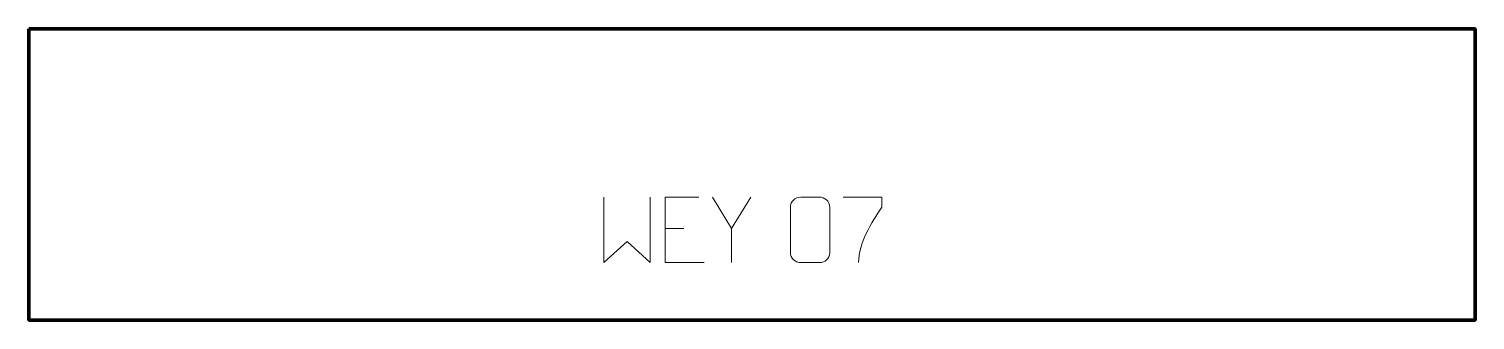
# Model space of a CAD drawing. Header units: millimetres. Extents: x -515 to 37, y 50 to 161.
import ezdxf

# ---------------------------------------------------------------- set-up
doc = ezdxf.new("R2010")
doc.units = ezdxf.units.MM
doc.header["$MEASUREMENT"] = 0
doc.layers.add('layer 1', color=7, linetype='Continuous')

msp = doc.modelspace()

# ---------------------------------------------------------------- linework, layer by layer
at = {"layer": 'layer 1', "color": 242, "lineweight": 158}
msp.add_open_spline([(-515.2311, 160.7345), (-515.2311, 160.7345), (37.1392, 160.7459), (37.1392, 160.7459), (37.1392, 160.7459), (37.1392, 160.7459), (37.154, 49.6151), (37.154, 49.6151), (37.154, 49.6151), (37.154, 49.6151), (-515.2575, 49.6176), (-515.2575, 49.6176), (-515.2575, 49.6176), (-515.2575, 49.6176), (-515.2311, 160.7345), (-515.2311, 160.7345)], degree=3, knots=[0, 0, 0, 0, 0.2, 0.2, 0.2, 0.2, 0.4, 0.4, 0.4, 0.4, 0.6, 0.6, 0.6, 0.6, 1, 1, 1, 1], dxfattribs=at)
at = {"layer": 'layer 1', "color": 142, "lineweight": 9}
for points, knots in [([(-295.6359, 96.5041), (-295.6359, 96.5041), (-295.6359, 71.5607), (-295.6359, 71.5607), (-295.6359, 71.5607), (-295.6359, 71.5607), (-286.7984, 79.6207), (-286.7984, 79.6207), (-286.7984, 79.6207), (-286.7984, 79.6207), (-277.9612, 71.5613), (-277.9612, 71.5613), (-277.9612, 71.5613), (-277.9612, 71.5613), (-277.9612, 96.5041), (-277.9612, 96.5041)], [0, 0, 0, 0, 0.2, 0.2, 0.2, 0.2, 0.4, 0.4, 0.4, 0.4, 0.6, 0.6, 0.6, 0.6, 1, 1, 1, 1]), ([(-259.3735, 96.5019), (-259.3735, 96.5019), (-272.24, 96.5019), (-272.24, 96.5019), (-272.24, 96.5019), (-272.24, 96.5019), (-272.24, 71.5629), (-272.24, 71.5629), (-272.24, 71.5629), (-272.24, 71.5629), (-257.3828, 71.5629), (-257.3828, 71.5629)], [0, 0, 0, 0, 0.25, 0.25, 0.25, 0.25, 0.5, 0.5, 0.5, 0.5, 1, 1, 1, 1]), ([(-239.5044, 96.502), (-239.5044, 96.502), (-246.8226, 84.6102), (-246.8226, 84.6102), (-246.8226, 84.6102), (-246.8226, 84.6102), (-246.8219, 71.5629), (-246.8219, 71.5629)], [0, 0, 0, 0, 0.33333333, 0.33333333, 0.33333333, 0.33333333, 1, 1, 1, 1]), ([(-220.418, 96.5245), (-218.0532, 96.5245), (-215.6881, 96.5245), (-213.3229, 96.5245), (-213.3229, 96.5245), (-211.3436, 96.56), (-209.3188, 95.0666), (-209.2917, 92.626), (-209.2917, 92.626), (-209.2921, 86.8719), (-209.2921, 81.1174), (-209.2917, 75.3626), (-209.2917, 75.3626), (-209.4338, 73.0363), (-211.1391, 71.5549), (-213.3229, 71.5441), (-213.3229, 71.5441), (-215.694, 71.5445), (-218.065, 71.5445), (-220.4356, 71.5441), (-220.4356, 71.5441), (-222.393, 71.4386), (-224.3982, 73.3254), (-224.3868, 75.3452), (-224.3868, 75.3452), (-224.3864, 81.1225), (-224.3864, 86.8993), (-224.3868, 92.6758), (-224.3868, 92.6758), (-224.3825, 94.8166), (-222.6065, 96.538), (-220.418, 96.5245)], [0, 0, 0, 0, 0.11111111, 0.11111111, 0.11111111, 0.11111111, 0.22222222, 0.22222222, 0.22222222, 0.22222222, 0.33333333, 0.33333333, 0.33333333, 0.33333333, 0.44444444, 0.44444444, 0.44444444, 0.44444444, 0.55555556, 0.55555556, 0.55555556, 0.55555556, 0.66666667, 0.66666667, 0.66666667, 0.66666667, 0.77777778, 0.77777778, 0.77777778, 0.77777778, 1, 1, 1, 1]), ([(-204.2547, 96.5045), (-204.2547, 96.5045), (-189.4472, 96.5045), (-189.4472, 96.5045), (-189.4472, 96.5045), (-189.4475, 95.2556), (-189.4475, 94.0068), (-189.4472, 92.7576), (-189.4472, 92.7576), (-193.4392, 86.7641), (-198.3516, 78.935), (-198.3516, 71.5605)], [0, 0, 0, 0, 0.25, 0.25, 0.25, 0.25, 0.5, 0.5, 0.5, 0.5, 1, 1, 1, 1])]:
    msp.add_open_spline(points, degree=3, knots=knots, dxfattribs=at)
for points in [[(-246.8226, 84.6102), (-246.8226, 84.6102), (-254.1392, 96.502), (-254.1392, 96.502)], [(-272.24, 84.6292), (-272.24, 84.6292), (-265.076, 84.6292), (-265.076, 84.6292)]]:
    msp.add_open_spline(points, degree=3, dxfattribs=at)

doc.saveas('drawing.dxf')
